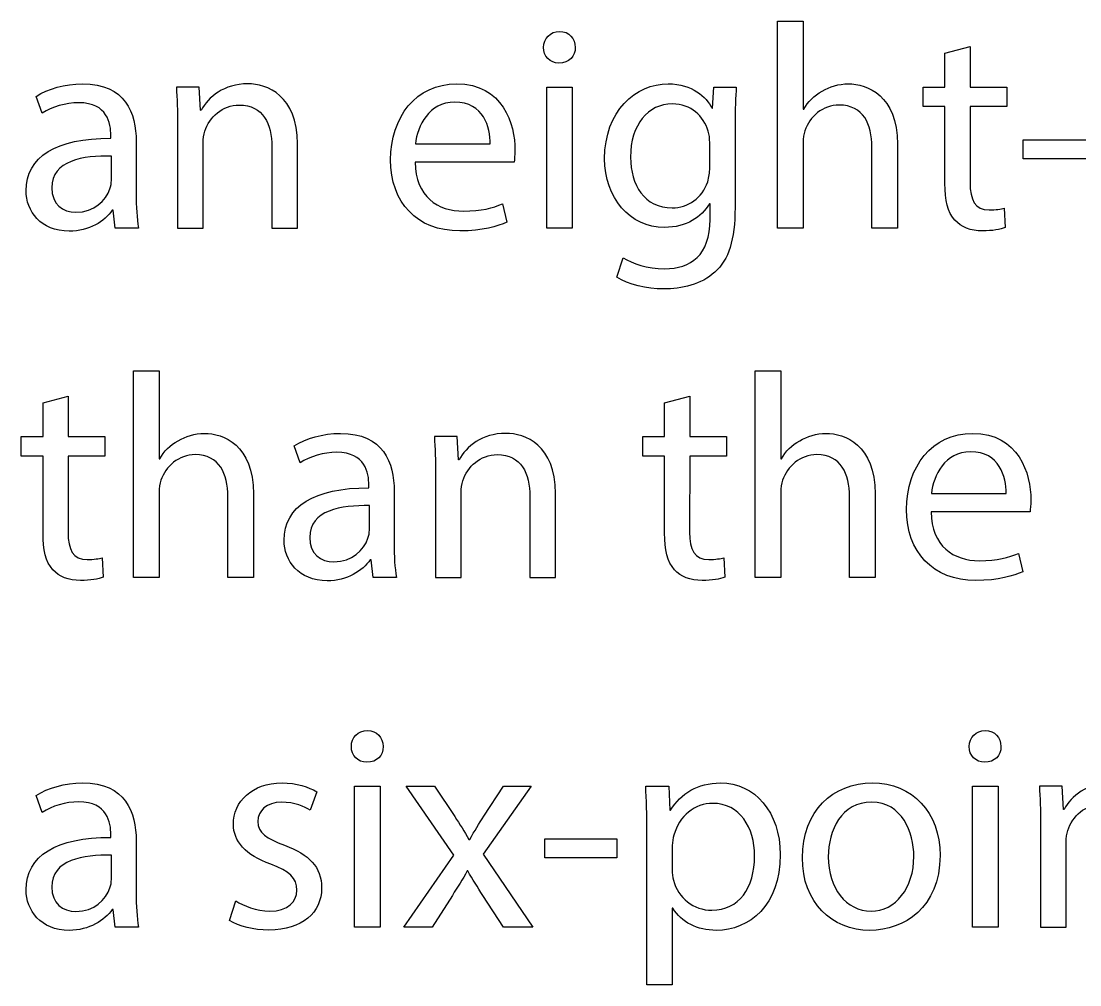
# Model space of a CAD drawing. Header units: millimetres. Extents: x -104 to 108, y -148 to 121.
# Drawn here: x 6.88 to 15.86, y 103.85 to 112.02 of the extents above; entities that cross this region are included whole.
import ezdxf

# ---------------------------------------------------------------- set-up
doc = ezdxf.new("R2010")
doc.units = ezdxf.units.MM
doc.header["$MEASUREMENT"] = 0
doc.layers.add('Capa 1', color=7, linetype='Continuous')

msp = doc.modelspace()

# ---------------------------------------------------------------- linework, layer by layer
at = {"layer": 'Capa 1', "color": 252}
for points, knots in [([(13.2994, 110.2636), (13.2994, 110.2636), (13.5168, 110.2636), (13.5168, 110.2636), (13.5168, 110.2636), (13.5168, 110.2636), (13.5168, 110.9847), (13.5168, 110.9847), (13.5168, 110.9847), (13.5168, 111.0268), (13.5192, 111.0587), (13.5315, 111.0884), (13.5315, 111.0884), (13.571, 111.207), (13.6821, 111.3057), (13.8229, 111.3057), (13.8229, 111.3057), (14.0279, 111.3058), (14.0995, 111.1427), (14.0995, 110.9501), (14.0995, 110.9501), (14.0995, 110.9501), (14.0995, 110.2636), (14.0995, 110.2636), (14.0995, 110.2636), (14.0995, 110.2636), (14.3169, 110.2636), (14.3169, 110.2636), (14.3169, 110.2636), (14.3169, 110.2636), (14.3169, 110.9748), (14.3169, 110.9748), (14.3169, 110.9748), (14.3169, 111.3873), (14.06, 111.486), (13.8994, 111.486), (13.8994, 111.486), (13.818, 111.486), (13.7414, 111.4613), (13.6772, 111.4242), (13.6772, 111.4242), (13.6105, 111.3873), (13.5562, 111.3329), (13.5216, 111.2711), (13.5216, 111.2711), (13.5216, 111.2711), (13.5168, 111.2712), (13.5168, 111.2712), (13.5168, 111.2712), (13.5168, 111.2712), (13.5168, 112.017), (13.5168, 112.017), (13.5168, 112.017), (13.5168, 112.017), (13.2994, 112.017), (13.2994, 112.017), (13.2994, 112.017), (13.2994, 112.017), (13.2994, 110.2636), (13.2994, 110.2636)], [0, 0, 0, 0, 0.0625, 0.0625, 0.0625, 0.0625, 0.125, 0.125, 0.125, 0.125, 0.1875, 0.1875, 0.1875, 0.1875, 0.25, 0.25, 0.25, 0.25, 0.3125, 0.3125, 0.3125, 0.3125, 0.375, 0.375, 0.375, 0.375, 0.4375, 0.4375, 0.4375, 0.4375, 0.5, 0.5, 0.5, 0.5, 0.5625, 0.5625, 0.5625, 0.5625, 0.625, 0.625, 0.625, 0.625, 0.6875, 0.6875, 0.6875, 0.6875, 0.75, 0.75, 0.75, 0.75, 0.8125, 0.8125, 0.8125, 0.8125, 0.875, 0.875, 0.875, 0.875, 1, 1, 1, 1]), ([(11.4497, 111.9305), (11.3708, 111.9305), (11.3139, 111.8712), (11.3139, 111.7946), (11.3139, 111.7946), (11.314, 111.7207), (11.3682, 111.6613), (11.4448, 111.6613), (11.4448, 111.6613), (11.5313, 111.6614), (11.5856, 111.7206), (11.5831, 111.7946), (11.5831, 111.7946), (11.5831, 111.8713), (11.5312, 111.9305), (11.4497, 111.9305)], [0, 0, 0, 0, 0.2, 0.2, 0.2, 0.2, 0.4, 0.4, 0.4, 0.4, 0.6, 0.6, 0.6, 0.6, 1, 1, 1, 1]), ([(14.7193, 111.7453), (14.7193, 111.7453), (14.7193, 111.459), (14.7193, 111.459), (14.7193, 111.459), (14.7193, 111.459), (14.5341, 111.459), (14.5341, 111.459), (14.5341, 111.459), (14.5341, 111.459), (14.5341, 111.2935), (14.5341, 111.2935), (14.5341, 111.2935), (14.5341, 111.2935), (14.7193, 111.2935), (14.7193, 111.2935), (14.7193, 111.2935), (14.7193, 111.2935), (14.7193, 110.6414), (14.7193, 110.6414), (14.7193, 110.6414), (14.7193, 110.5007), (14.7415, 110.3945), (14.8032, 110.3303), (14.8032, 110.3303), (14.8551, 110.2711), (14.9366, 110.2389), (15.0378, 110.2389), (15.0378, 110.2389), (15.1218, 110.239), (15.1885, 110.2512), (15.2304, 110.2685), (15.2304, 110.2685), (15.2304, 110.2685), (15.2207, 110.4317), (15.2207, 110.4317), (15.2207, 110.4317), (15.1935, 110.4241), (15.1514, 110.4167), (15.0946, 110.4167), (15.0946, 110.4167), (14.9737, 110.4168), (14.9316, 110.5006), (14.9316, 110.6488), (14.9316, 110.6488), (14.9316, 110.6488), (14.9317, 111.2935), (14.9317, 111.2935), (14.9317, 111.2935), (14.9317, 111.2935), (15.2429, 111.2935), (15.2429, 111.2935), (15.2429, 111.2935), (15.2429, 111.2935), (15.2429, 111.459), (15.2429, 111.459), (15.2429, 111.459), (15.2429, 111.459), (14.9317, 111.459), (14.9317, 111.459), (14.9317, 111.459), (14.9317, 111.459), (14.9317, 111.8021), (14.9317, 111.8021), (14.9317, 111.8021), (14.9317, 111.8021), (14.7193, 111.7453), (14.7193, 111.7453)], [0, 0, 0, 0, 0.055556, 0.055556, 0.055556, 0.055556, 0.111111, 0.111111, 0.111111, 0.111111, 0.166667, 0.166667, 0.166667, 0.166667, 0.222222, 0.222222, 0.222222, 0.222222, 0.277778, 0.277778, 0.277778, 0.277778, 0.333333, 0.333333, 0.333333, 0.333333, 0.388889, 0.388889, 0.388889, 0.388889, 0.444444, 0.444444, 0.444444, 0.444444, 0.5, 0.5, 0.5, 0.5, 0.555556, 0.555556, 0.555556, 0.555556, 0.611111, 0.611111, 0.611111, 0.611111, 0.666667, 0.666667, 0.666667, 0.666667, 0.722222, 0.722222, 0.722222, 0.722222, 0.777778, 0.777778, 0.777778, 0.777778, 0.833333, 0.833333, 0.833333, 0.833333, 0.888889, 0.888889, 0.888889, 0.888889, 1, 1, 1, 1]), ([(7.8791, 110.2636), (7.8642, 110.3451), (7.8592, 110.4463), (7.8592, 110.55), (7.8592, 110.55), (7.8592, 110.55), (7.8593, 110.997), (7.8593, 110.997), (7.8593, 110.997), (7.8593, 111.2367), (7.7703, 111.486), (7.4048, 111.486), (7.4048, 111.486), (7.2543, 111.486), (7.111, 111.444), (7.0122, 111.3798), (7.0122, 111.3798), (7.0122, 111.3798), (7.0616, 111.2367), (7.0616, 111.2367), (7.0616, 111.2367), (7.1456, 111.2909), (7.2616, 111.3254), (7.3727, 111.3254), (7.3727, 111.3254), (7.6172, 111.3256), (7.6444, 111.1476), (7.6444, 111.0489), (7.6444, 111.0489), (7.6444, 111.0489), (7.6444, 111.0242), (7.6444, 111.0242), (7.6444, 111.0242), (7.1826, 111.0268), (6.9258, 110.8686), (6.9258, 110.5797), (6.9258, 110.5797), (6.9259, 110.4069), (7.0492, 110.2364), (7.2913, 110.2364), (7.2913, 110.2364), (7.4616, 110.2366), (7.5901, 110.3204), (7.6567, 110.4142), (7.6567, 110.4142), (7.6567, 110.4142), (7.6642, 110.4144), (7.6642, 110.4144), (7.6642, 110.4144), (7.6642, 110.4144), (7.6815, 110.2636), (7.6815, 110.2636), (7.6815, 110.2636), (7.6815, 110.2636), (7.8791, 110.2636), (7.8791, 110.2636)], [0, 0, 0, 0, 0.066667, 0.066667, 0.066667, 0.066667, 0.133333, 0.133333, 0.133333, 0.133333, 0.2, 0.2, 0.2, 0.2, 0.266667, 0.266667, 0.266667, 0.266667, 0.333333, 0.333333, 0.333333, 0.333333, 0.4, 0.4, 0.4, 0.4, 0.466667, 0.466667, 0.466667, 0.466667, 0.533333, 0.533333, 0.533333, 0.533333, 0.6, 0.6, 0.6, 0.6, 0.666667, 0.666667, 0.666667, 0.666667, 0.733333, 0.733333, 0.733333, 0.733333, 0.8, 0.8, 0.8, 0.8, 0.866667, 0.866667, 0.866667, 0.866667, 1, 1, 1, 1]), ([(8.21, 110.2636), (8.21, 110.2636), (8.2099, 111.1353), (8.2099, 111.1353), (8.2099, 111.1353), (8.2099, 111.2588), (8.2075, 111.3601), (8.2, 111.459), (8.2, 111.459), (8.2, 111.459), (8.3927, 111.459), (8.3927, 111.459), (8.3927, 111.459), (8.3927, 111.459), (8.405, 111.2613), (8.405, 111.2613), (8.405, 111.2613), (8.405, 111.2613), (8.4099, 111.2612), (8.4099, 111.2612), (8.4099, 111.2612), (8.4692, 111.3748), (8.6075, 111.486), (8.805, 111.486), (8.805, 111.486), (8.9705, 111.486), (9.2273, 111.3873), (9.2273, 110.9774), (9.2273, 110.9774), (9.2273, 110.9774), (9.2273, 110.2636), (9.2273, 110.2636), (9.2273, 110.2636), (9.2273, 110.2636), (9.0101, 110.2636), (9.0101, 110.2636), (9.0101, 110.2636), (9.0101, 110.2636), (9.01, 110.9526), (9.01, 110.9526), (9.01, 110.9526), (9.01, 111.1452), (8.9384, 111.3058), (8.7334, 111.3057), (8.7334, 111.3057), (8.5902, 111.3057), (8.4791, 111.2046), (8.442, 111.0834), (8.442, 111.0834), (8.4321, 111.0563), (8.4272, 111.0192), (8.4272, 110.9823), (8.4272, 110.9823), (8.4272, 110.9823), (8.4272, 110.2636), (8.4272, 110.2636), (8.4272, 110.2636), (8.4272, 110.2636), (8.21, 110.2636), (8.21, 110.2636)], [0, 0, 0, 0, 0.125, 0.125, 0.125, 0.125, 0.1875, 0.1875, 0.1875, 0.1875, 0.25, 0.25, 0.25, 0.25, 0.3125, 0.3125, 0.3125, 0.3125, 0.375, 0.375, 0.375, 0.375, 0.4375, 0.4375, 0.4375, 0.4375, 0.5, 0.5, 0.5, 0.5, 0.5625, 0.5625, 0.5625, 0.5625, 0.625, 0.625, 0.625, 0.625, 0.6875, 0.6875, 0.6875, 0.6875, 0.75, 0.75, 0.75, 0.75, 0.8125, 0.8125, 0.8125, 0.8125, 0.875, 0.875, 0.875, 0.875, 0.9375, 0.9375, 0.9375, 0.9375, 1, 1, 1, 1]), ([(11.0646, 110.8218), (11.0671, 110.844), (11.072, 110.8785), (11.072, 110.9229), (11.072, 110.9229), (11.072, 111.1429), (10.9682, 111.486), (10.5781, 111.486), (10.5781, 111.486), (10.2299, 111.486), (10.0175, 111.202), (10.0175, 110.8414), (10.0175, 110.8414), (10.0175, 110.4811), (10.2373, 110.2389), (10.6052, 110.2389), (10.6052, 110.2389), (10.7954, 110.239), (10.9263, 110.2784), (11.0028, 110.313), (11.0028, 110.313), (11.0028, 110.313), (10.9659, 110.4686), (10.9659, 110.4686), (10.9659, 110.4686), (10.8843, 110.434), (10.7904, 110.4068), (10.6349, 110.4068), (10.6349, 110.4068), (10.4176, 110.4069), (10.2299, 110.5278), (10.2249, 110.8217), (10.2249, 110.8217), (10.2249, 110.8217), (11.0646, 110.8218), (11.0646, 110.8218)], [0, 0, 0, 0, 0.1, 0.1, 0.1, 0.1, 0.2, 0.2, 0.2, 0.2, 0.3, 0.3, 0.3, 0.3, 0.4, 0.4, 0.4, 0.4, 0.5, 0.5, 0.5, 0.5, 0.6, 0.6, 0.6, 0.6, 0.7, 0.7, 0.7, 0.7, 0.8, 0.8, 0.8, 0.8, 1, 1, 1, 1]), ([(11.5585, 110.2636), (11.5585, 110.2636), (11.5585, 111.459), (11.5585, 111.459), (11.5585, 111.459), (11.5585, 111.459), (11.3411, 111.459), (11.3411, 111.459), (11.3411, 111.459), (11.3411, 111.459), (11.3411, 110.2636), (11.3411, 110.2636), (11.3411, 110.2636), (11.3411, 110.2636), (11.5585, 110.2636), (11.5585, 110.2636)], [0, 0, 0, 0, 0.2, 0.2, 0.2, 0.2, 0.4, 0.4, 0.4, 0.4, 0.6, 0.6, 0.6, 0.6, 1, 1, 1, 1]), ([(12.7585, 111.459), (12.7585, 111.459), (12.7486, 111.2786), (12.7486, 111.2786), (12.7486, 111.2786), (12.7486, 111.2786), (12.7437, 111.2786), (12.7437, 111.2786), (12.7437, 111.2786), (12.6919, 111.3774), (12.5782, 111.486), (12.3707, 111.486), (12.3707, 111.486), (12.0967, 111.486), (11.8324, 111.2563), (11.8324, 110.8513), (11.8324, 110.8513), (11.8324, 110.5206), (12.0448, 110.2685), (12.3411, 110.2685), (12.3411, 110.2685), (12.5264, 110.2685), (12.6547, 110.3574), (12.7214, 110.4685), (12.7214, 110.4685), (12.7214, 110.4685), (12.7264, 110.4686), (12.7264, 110.4686), (12.7264, 110.4686), (12.7264, 110.4686), (12.7264, 110.3352), (12.7264, 110.3352), (12.7264, 110.3352), (12.7264, 110.034), (12.5634, 109.9179), (12.3411, 109.9179), (12.3411, 109.9179), (12.193, 109.9179), (12.0695, 109.9623), (11.9904, 110.0117), (11.9904, 110.0117), (11.9904, 110.0117), (11.9362, 109.8463), (11.9362, 109.8463), (11.9362, 109.8463), (12.0325, 109.7822), (12.1905, 109.7475), (12.3337, 109.7475), (12.3337, 109.7475), (12.4844, 109.7476), (12.6523, 109.782), (12.7683, 109.8907), (12.7683, 109.8907), (12.8844, 109.9945), (12.9387, 110.1623), (12.9387, 110.4364), (12.9387, 110.4364), (12.9387, 110.4364), (12.9387, 111.1304), (12.9387, 111.1304), (12.9387, 111.1304), (12.9387, 111.2762), (12.9437, 111.3724), (12.9486, 111.4588), (12.9486, 111.4588), (12.9486, 111.4588), (12.7585, 111.459), (12.7585, 111.459)], [0, 0, 0, 0, 0.055556, 0.055556, 0.055556, 0.055556, 0.111111, 0.111111, 0.111111, 0.111111, 0.166667, 0.166667, 0.166667, 0.166667, 0.222222, 0.222222, 0.222222, 0.222222, 0.277778, 0.277778, 0.277778, 0.277778, 0.333333, 0.333333, 0.333333, 0.333333, 0.388889, 0.388889, 0.388889, 0.388889, 0.444444, 0.444444, 0.444444, 0.444444, 0.5, 0.5, 0.5, 0.5, 0.555556, 0.555556, 0.555556, 0.555556, 0.611111, 0.611111, 0.611111, 0.611111, 0.666667, 0.666667, 0.666667, 0.666667, 0.722222, 0.722222, 0.722222, 0.722222, 0.777778, 0.777778, 0.777778, 0.777778, 0.833333, 0.833333, 0.833333, 0.833333, 0.888889, 0.888889, 0.888889, 0.888889, 1, 1, 1, 1]), ([(10.2275, 110.9774), (10.2447, 111.128), (10.341, 111.3304), (10.5608, 111.3304), (10.5608, 111.3304), (10.8053, 111.3304), (10.8645, 111.1155), (10.862, 110.9773), (10.862, 110.9773), (10.862, 110.9773), (10.2275, 110.9774), (10.2275, 110.9774)], [0, 0, 0, 0, 0.25, 0.25, 0.25, 0.25, 0.5, 0.5, 0.5, 0.5, 1, 1, 1, 1]), ([(12.7239, 110.7724), (12.7239, 110.7353), (12.7189, 110.6933), (12.7066, 110.6562), (12.7066, 110.6562), (12.6597, 110.518), (12.5387, 110.434), (12.4053, 110.434), (12.4053, 110.434), (12.1708, 110.434), (12.0522, 110.6291), (12.0522, 110.8637), (12.0522, 110.8637), (12.0522, 111.1403), (12.2004, 111.3156), (12.4078, 111.3156), (12.4078, 111.3156), (12.5659, 111.3157), (12.672, 111.2118), (12.7115, 111.0859), (12.7115, 111.0859), (12.7214, 111.0563), (12.7239, 111.0242), (12.7239, 110.9871), (12.7239, 110.9871), (12.7239, 110.9871), (12.7239, 110.7724), (12.7239, 110.7724)], [0, 0, 0, 0, 0.125, 0.125, 0.125, 0.125, 0.25, 0.25, 0.25, 0.25, 0.375, 0.375, 0.375, 0.375, 0.5, 0.5, 0.5, 0.5, 0.625, 0.625, 0.625, 0.625, 0.75, 0.75, 0.75, 0.75, 1, 1, 1, 1]), ([(15.3813, 111.0119), (15.3813, 111.0119), (15.3813, 110.8514), (15.3813, 110.8514), (15.3813, 110.8514), (15.3813, 110.8514), (15.9913, 110.8514), (15.9913, 110.8514), (15.9913, 110.8514), (15.9913, 110.8514), (15.9913, 111.0119), (15.9913, 111.0119), (15.9913, 111.0119), (15.9913, 111.0119), (15.3813, 111.0119), (15.3813, 111.0119)], [0, 0, 0, 0, 0.2, 0.2, 0.2, 0.2, 0.4, 0.4, 0.4, 0.4, 0.6, 0.6, 0.6, 0.6, 1, 1, 1, 1]), ([(7.6494, 110.6662), (7.6494, 110.644), (7.6444, 110.6192), (7.637, 110.597), (7.637, 110.597), (7.6024, 110.4958), (7.5036, 110.3969), (7.3481, 110.3969), (7.3481, 110.3969), (7.237, 110.3969), (7.1431, 110.4636), (7.1431, 110.6044), (7.1431, 110.6044), (7.1432, 110.8367), (7.4123, 110.8785), (7.6493, 110.8735), (7.6493, 110.8735), (7.6493, 110.8735), (7.6494, 110.6662), (7.6494, 110.6662)], [0, 0, 0, 0, 0.166667, 0.166667, 0.166667, 0.166667, 0.333333, 0.333333, 0.333333, 0.333333, 0.5, 0.5, 0.5, 0.5, 0.666667, 0.666667, 0.666667, 0.666667, 1, 1, 1, 1]), ([(7.8372, 107.3001), (7.8372, 107.3001), (8.0546, 107.3001), (8.0546, 107.3001), (8.0546, 107.3001), (8.0546, 107.3001), (8.0546, 108.0212), (8.0546, 108.0212), (8.0546, 108.0212), (8.0546, 108.0633), (8.057, 108.0953), (8.0693, 108.1249), (8.0693, 108.1249), (8.1089, 108.2435), (8.2199, 108.3422), (8.3607, 108.3422), (8.3607, 108.3422), (8.5658, 108.3423), (8.6373, 108.1792), (8.6373, 107.9866), (8.6373, 107.9866), (8.6373, 107.9866), (8.6373, 107.3001), (8.6373, 107.3001), (8.6373, 107.3001), (8.6373, 107.3001), (8.8547, 107.3001), (8.8547, 107.3001), (8.8547, 107.3001), (8.8547, 107.3001), (8.8547, 108.0113), (8.8547, 108.0113), (8.8547, 108.0113), (8.8547, 108.4239), (8.5978, 108.5225), (8.4373, 108.5225), (8.4373, 108.5225), (8.3558, 108.5225), (8.2792, 108.4978), (8.215, 108.4608), (8.215, 108.4608), (8.1483, 108.4239), (8.094, 108.3694), (8.0594, 108.3077), (8.0594, 108.3077), (8.0594, 108.3077), (8.0546, 108.3078), (8.0546, 108.3078), (8.0546, 108.3078), (8.0546, 108.3078), (8.0546, 109.0535), (8.0546, 109.0535), (8.0546, 109.0535), (8.0546, 109.0535), (7.8372, 109.0535), (7.8372, 109.0535), (7.8372, 109.0535), (7.8372, 109.0535), (7.8372, 107.3001), (7.8372, 107.3001)], [0, 0, 0, 0, 0.0625, 0.0625, 0.0625, 0.0625, 0.125, 0.125, 0.125, 0.125, 0.1875, 0.1875, 0.1875, 0.1875, 0.25, 0.25, 0.25, 0.25, 0.3125, 0.3125, 0.3125, 0.3125, 0.375, 0.375, 0.375, 0.375, 0.4375, 0.4375, 0.4375, 0.4375, 0.5, 0.5, 0.5, 0.5, 0.5625, 0.5625, 0.5625, 0.5625, 0.625, 0.625, 0.625, 0.625, 0.6875, 0.6875, 0.6875, 0.6875, 0.75, 0.75, 0.75, 0.75, 0.8125, 0.8125, 0.8125, 0.8125, 0.875, 0.875, 0.875, 0.875, 1, 1, 1, 1]), ([(13.1095, 107.3001), (13.1095, 107.3001), (13.3269, 107.3001), (13.3269, 107.3001), (13.3269, 107.3001), (13.3269, 107.3001), (13.3269, 108.0212), (13.3269, 108.0212), (13.3269, 108.0212), (13.3269, 108.0633), (13.3292, 108.0953), (13.3416, 108.1249), (13.3416, 108.1249), (13.3811, 108.2435), (13.4922, 108.3422), (13.633, 108.3422), (13.633, 108.3422), (13.838, 108.3423), (13.9096, 108.1792), (13.9096, 107.9866), (13.9096, 107.9866), (13.9096, 107.9866), (13.9096, 107.3001), (13.9096, 107.3001), (13.9096, 107.3001), (13.9096, 107.3001), (14.127, 107.3001), (14.127, 107.3001), (14.127, 107.3001), (14.127, 107.3001), (14.127, 108.0113), (14.127, 108.0113), (14.127, 108.0113), (14.127, 108.4239), (13.87, 108.5225), (13.7095, 108.5225), (13.7095, 108.5225), (13.6281, 108.5225), (13.5515, 108.4978), (13.4873, 108.4608), (13.4873, 108.4608), (13.4206, 108.4239), (13.3663, 108.3694), (13.3317, 108.3077), (13.3317, 108.3077), (13.3317, 108.3077), (13.3269, 108.3078), (13.3269, 108.3078), (13.3269, 108.3078), (13.3269, 108.3078), (13.3269, 109.0535), (13.3269, 109.0535), (13.3269, 109.0535), (13.3269, 109.0535), (13.1095, 109.0535), (13.1095, 109.0535), (13.1095, 109.0535), (13.1095, 109.0535), (13.1095, 107.3001), (13.1095, 107.3001)], [0, 0, 0, 0, 0.0625, 0.0625, 0.0625, 0.0625, 0.125, 0.125, 0.125, 0.125, 0.1875, 0.1875, 0.1875, 0.1875, 0.25, 0.25, 0.25, 0.25, 0.3125, 0.3125, 0.3125, 0.3125, 0.375, 0.375, 0.375, 0.375, 0.4375, 0.4375, 0.4375, 0.4375, 0.5, 0.5, 0.5, 0.5, 0.5625, 0.5625, 0.5625, 0.5625, 0.625, 0.625, 0.625, 0.625, 0.6875, 0.6875, 0.6875, 0.6875, 0.75, 0.75, 0.75, 0.75, 0.8125, 0.8125, 0.8125, 0.8125, 0.875, 0.875, 0.875, 0.875, 1, 1, 1, 1]), ([(7.069, 108.7819), (7.069, 108.7819), (7.069, 108.4955), (7.069, 108.4955), (7.069, 108.4955), (7.069, 108.4955), (6.8838, 108.4955), (6.8838, 108.4955), (6.8838, 108.4955), (6.8838, 108.4955), (6.8838, 108.33), (6.8838, 108.33), (6.8838, 108.33), (6.8838, 108.33), (7.069, 108.33), (7.069, 108.33), (7.069, 108.33), (7.069, 108.33), (7.069, 107.6779), (7.069, 107.6779), (7.069, 107.6779), (7.069, 107.5373), (7.0912, 107.431), (7.153, 107.3668), (7.153, 107.3668), (7.2049, 107.3077), (7.2863, 107.2754), (7.3876, 107.2754), (7.3876, 107.2754), (7.4716, 107.2755), (7.5382, 107.2878), (7.5802, 107.3051), (7.5802, 107.3051), (7.5802, 107.3051), (7.5704, 107.4682), (7.5704, 107.4682), (7.5704, 107.4682), (7.5432, 107.4607), (7.5012, 107.4532), (7.4444, 107.4532), (7.4444, 107.4532), (7.3234, 107.4533), (7.2814, 107.5372), (7.2814, 107.6854), (7.2814, 107.6854), (7.2814, 107.6854), (7.2815, 108.33), (7.2815, 108.33), (7.2815, 108.33), (7.2815, 108.33), (7.5926, 108.33), (7.5926, 108.33), (7.5926, 108.33), (7.5926, 108.33), (7.5926, 108.4955), (7.5926, 108.4955), (7.5926, 108.4955), (7.5926, 108.4955), (7.2815, 108.4955), (7.2815, 108.4955), (7.2815, 108.4955), (7.2815, 108.4955), (7.2815, 108.8386), (7.2815, 108.8386), (7.2815, 108.8386), (7.2815, 108.8386), (7.069, 108.7819), (7.069, 108.7819)], [0, 0, 0, 0, 0.055556, 0.055556, 0.055556, 0.055556, 0.111111, 0.111111, 0.111111, 0.111111, 0.166667, 0.166667, 0.166667, 0.166667, 0.222222, 0.222222, 0.222222, 0.222222, 0.277778, 0.277778, 0.277778, 0.277778, 0.333333, 0.333333, 0.333333, 0.333333, 0.388889, 0.388889, 0.388889, 0.388889, 0.444444, 0.444444, 0.444444, 0.444444, 0.5, 0.5, 0.5, 0.5, 0.555556, 0.555556, 0.555556, 0.555556, 0.611111, 0.611111, 0.611111, 0.611111, 0.666667, 0.666667, 0.666667, 0.666667, 0.722222, 0.722222, 0.722222, 0.722222, 0.777778, 0.777778, 0.777778, 0.777778, 0.833333, 0.833333, 0.833333, 0.833333, 0.888889, 0.888889, 0.888889, 0.888889, 1, 1, 1, 1]), ([(12.3413, 108.7819), (12.3413, 108.7819), (12.3413, 108.4955), (12.3413, 108.4955), (12.3413, 108.4955), (12.3413, 108.4955), (12.1561, 108.4955), (12.1561, 108.4955), (12.1561, 108.4955), (12.1561, 108.4955), (12.1561, 108.33), (12.1561, 108.33), (12.1561, 108.33), (12.1561, 108.33), (12.3413, 108.33), (12.3413, 108.33), (12.3413, 108.33), (12.3413, 108.33), (12.3413, 107.6779), (12.3413, 107.6779), (12.3413, 107.6779), (12.3413, 107.5373), (12.3635, 107.431), (12.4253, 107.3668), (12.4253, 107.3668), (12.4772, 107.3077), (12.5586, 107.2754), (12.6599, 107.2754), (12.6599, 107.2754), (12.7439, 107.2755), (12.8105, 107.2878), (12.8525, 107.3051), (12.8525, 107.3051), (12.8525, 107.3051), (12.8427, 107.4682), (12.8427, 107.4682), (12.8427, 107.4682), (12.8155, 107.4607), (12.7734, 107.4532), (12.7166, 107.4532), (12.7166, 107.4532), (12.5957, 107.4533), (12.5537, 107.5372), (12.5537, 107.6854), (12.5537, 107.6854), (12.5537, 107.6854), (12.5538, 108.33), (12.5538, 108.33), (12.5538, 108.33), (12.5538, 108.33), (12.8649, 108.33), (12.8649, 108.33), (12.8649, 108.33), (12.8649, 108.33), (12.8649, 108.4955), (12.8649, 108.4955), (12.8649, 108.4955), (12.8649, 108.4955), (12.5538, 108.4955), (12.5538, 108.4955), (12.5538, 108.4955), (12.5538, 108.4955), (12.5538, 108.8386), (12.5538, 108.8386), (12.5538, 108.8386), (12.5538, 108.8386), (12.3413, 108.7819), (12.3413, 108.7819)], [0, 0, 0, 0, 0.055556, 0.055556, 0.055556, 0.055556, 0.111111, 0.111111, 0.111111, 0.111111, 0.166667, 0.166667, 0.166667, 0.166667, 0.222222, 0.222222, 0.222222, 0.222222, 0.277778, 0.277778, 0.277778, 0.277778, 0.333333, 0.333333, 0.333333, 0.333333, 0.388889, 0.388889, 0.388889, 0.388889, 0.444444, 0.444444, 0.444444, 0.444444, 0.5, 0.5, 0.5, 0.5, 0.555556, 0.555556, 0.555556, 0.555556, 0.611111, 0.611111, 0.611111, 0.611111, 0.666667, 0.666667, 0.666667, 0.666667, 0.722222, 0.722222, 0.722222, 0.722222, 0.777778, 0.777778, 0.777778, 0.777778, 0.833333, 0.833333, 0.833333, 0.833333, 0.888889, 0.888889, 0.888889, 0.888889, 1, 1, 1, 1]), ([(10.0671, 107.3001), (10.0522, 107.3817), (10.0473, 107.4829), (10.0473, 107.5866), (10.0473, 107.5866), (10.0473, 107.5866), (10.0474, 108.0335), (10.0474, 108.0335), (10.0474, 108.0335), (10.0474, 108.2733), (9.9584, 108.5225), (9.5929, 108.5225), (9.5929, 108.5225), (9.4424, 108.5225), (9.2991, 108.4805), (9.2003, 108.4163), (9.2003, 108.4163), (9.2003, 108.4163), (9.2497, 108.2733), (9.2497, 108.2733), (9.2497, 108.2733), (9.3337, 108.3274), (9.4497, 108.362), (9.5608, 108.362), (9.5608, 108.362), (9.8053, 108.3622), (9.8325, 108.1842), (9.8325, 108.0854), (9.8325, 108.0854), (9.8325, 108.0854), (9.8325, 108.0607), (9.8325, 108.0607), (9.8325, 108.0607), (9.3707, 108.0633), (9.1138, 107.9051), (9.1138, 107.6162), (9.1138, 107.6162), (9.1139, 107.4434), (9.2373, 107.273), (9.4793, 107.273), (9.4793, 107.273), (9.6497, 107.2731), (9.7781, 107.3569), (9.8448, 107.4508), (9.8448, 107.4508), (9.8448, 107.4508), (9.8522, 107.4509), (9.8522, 107.4509), (9.8522, 107.4509), (9.8522, 107.4509), (9.8696, 107.3001), (9.8696, 107.3001), (9.8696, 107.3001), (9.8696, 107.3001), (10.0671, 107.3001), (10.0671, 107.3001)], [0, 0, 0, 0, 0.066667, 0.066667, 0.066667, 0.066667, 0.133333, 0.133333, 0.133333, 0.133333, 0.2, 0.2, 0.2, 0.2, 0.266667, 0.266667, 0.266667, 0.266667, 0.333333, 0.333333, 0.333333, 0.333333, 0.4, 0.4, 0.4, 0.4, 0.466667, 0.466667, 0.466667, 0.466667, 0.533333, 0.533333, 0.533333, 0.533333, 0.6, 0.6, 0.6, 0.6, 0.666667, 0.666667, 0.666667, 0.666667, 0.733333, 0.733333, 0.733333, 0.733333, 0.8, 0.8, 0.8, 0.8, 0.866667, 0.866667, 0.866667, 0.866667, 1, 1, 1, 1]), ([(10.398, 107.3001), (10.398, 107.3001), (10.398, 108.1718), (10.398, 108.1718), (10.398, 108.1718), (10.398, 108.2953), (10.3955, 108.3967), (10.3882, 108.4955), (10.3882, 108.4955), (10.3882, 108.4955), (10.5808, 108.4955), (10.5808, 108.4955), (10.5808, 108.4955), (10.5808, 108.4955), (10.5932, 108.2979), (10.5932, 108.2979), (10.5932, 108.2979), (10.5932, 108.2979), (10.598, 108.2978), (10.598, 108.2978), (10.598, 108.2978), (10.6573, 108.4114), (10.7956, 108.5225), (10.9932, 108.5225), (10.9932, 108.5225), (11.1586, 108.5225), (11.4155, 108.4239), (11.4155, 108.0139), (11.4155, 108.0139), (11.4155, 108.0139), (11.4155, 107.3001), (11.4155, 107.3001), (11.4155, 107.3001), (11.4155, 107.3001), (11.1981, 107.3001), (11.1981, 107.3001), (11.1981, 107.3001), (11.1981, 107.3001), (11.1981, 107.9891), (11.1981, 107.9891), (11.1981, 107.9891), (11.1981, 108.1817), (11.1266, 108.3423), (10.9215, 108.3422), (10.9215, 108.3422), (10.7783, 108.3422), (10.6672, 108.2411), (10.6301, 108.12), (10.6301, 108.12), (10.6203, 108.0928), (10.6154, 108.0558), (10.6154, 108.0189), (10.6154, 108.0189), (10.6154, 108.0189), (10.6154, 107.3001), (10.6154, 107.3001), (10.6154, 107.3001), (10.6154, 107.3001), (10.398, 107.3001), (10.398, 107.3001)], [0, 0, 0, 0, 0.125, 0.125, 0.125, 0.125, 0.1875, 0.1875, 0.1875, 0.1875, 0.25, 0.25, 0.25, 0.25, 0.3125, 0.3125, 0.3125, 0.3125, 0.375, 0.375, 0.375, 0.375, 0.4375, 0.4375, 0.4375, 0.4375, 0.5, 0.5, 0.5, 0.5, 0.5625, 0.5625, 0.5625, 0.5625, 0.625, 0.625, 0.625, 0.625, 0.6875, 0.6875, 0.6875, 0.6875, 0.75, 0.75, 0.75, 0.75, 0.8125, 0.8125, 0.8125, 0.8125, 0.875, 0.875, 0.875, 0.875, 0.9375, 0.9375, 0.9375, 0.9375, 1, 1, 1, 1]), ([(15.4406, 107.8583), (15.4431, 107.8805), (15.448, 107.915), (15.448, 107.9595), (15.448, 107.9595), (15.4481, 108.1794), (15.3443, 108.5225), (14.9541, 108.5225), (14.9541, 108.5225), (14.606, 108.5225), (14.3935, 108.2385), (14.3935, 107.878), (14.3935, 107.878), (14.3936, 107.5176), (14.6133, 107.2754), (14.9813, 107.2754), (14.9813, 107.2754), (15.1714, 107.2755), (15.3023, 107.3149), (15.3789, 107.3495), (15.3789, 107.3495), (15.3789, 107.3495), (15.3419, 107.5051), (15.3419, 107.5051), (15.3419, 107.5051), (15.2603, 107.4706), (15.1665, 107.4433), (15.0109, 107.4433), (15.0109, 107.4433), (14.7936, 107.4434), (14.6059, 107.5643), (14.601, 107.8582), (14.601, 107.8582), (14.601, 107.8582), (15.4406, 107.8583), (15.4406, 107.8583)], [0, 0, 0, 0, 0.1, 0.1, 0.1, 0.1, 0.2, 0.2, 0.2, 0.2, 0.3, 0.3, 0.3, 0.3, 0.4, 0.4, 0.4, 0.4, 0.5, 0.5, 0.5, 0.5, 0.6, 0.6, 0.6, 0.6, 0.7, 0.7, 0.7, 0.7, 0.8, 0.8, 0.8, 0.8, 1, 1, 1, 1]), ([(14.6035, 108.0139), (14.6208, 108.1645), (14.717, 108.3669), (14.9368, 108.3669), (14.9368, 108.3669), (15.1814, 108.3669), (15.2406, 108.1521), (15.2381, 108.0138), (15.2381, 108.0138), (15.2381, 108.0138), (14.6035, 108.0139), (14.6035, 108.0139)], [0, 0, 0, 0, 0.25, 0.25, 0.25, 0.25, 0.5, 0.5, 0.5, 0.5, 1, 1, 1, 1]), ([(9.8374, 107.7027), (9.8374, 107.6805), (9.8325, 107.6557), (9.825, 107.6335), (9.825, 107.6335), (9.7905, 107.5323), (9.6917, 107.4335), (9.5361, 107.4335), (9.5361, 107.4335), (9.4251, 107.4335), (9.3312, 107.5001), (9.3312, 107.6409), (9.3312, 107.6409), (9.3312, 107.8732), (9.6003, 107.915), (9.8374, 107.9101), (9.8374, 107.9101), (9.8374, 107.9101), (9.8374, 107.7027), (9.8374, 107.7027)], [0, 0, 0, 0, 0.166667, 0.166667, 0.166667, 0.166667, 0.333333, 0.333333, 0.333333, 0.333333, 0.5, 0.5, 0.5, 0.5, 0.666667, 0.666667, 0.666667, 0.666667, 1, 1, 1, 1]), ([(9.8201, 106.0037), (9.7411, 106.0037), (9.6843, 105.9445), (9.6843, 105.8679), (9.6843, 105.8679), (9.6843, 105.794), (9.7386, 105.7345), (9.8151, 105.7345), (9.8151, 105.7345), (9.9016, 105.7346), (9.9559, 105.7938), (9.9534, 105.8679), (9.9534, 105.8679), (9.9534, 105.9446), (9.9016, 106.0037), (9.8201, 106.0037)], [0, 0, 0, 0, 0.2, 0.2, 0.2, 0.2, 0.4, 0.4, 0.4, 0.4, 0.6, 0.6, 0.6, 0.6, 1, 1, 1, 1]), ([(15.0603, 106.0037), (14.9813, 106.0037), (14.9245, 105.9445), (14.9245, 105.8679), (14.9245, 105.8679), (14.9246, 105.794), (14.9788, 105.7345), (15.0554, 105.7345), (15.0554, 105.7345), (15.1419, 105.7346), (15.1961, 105.7938), (15.1937, 105.8679), (15.1937, 105.8679), (15.1937, 105.9446), (15.1418, 106.0037), (15.0603, 106.0037)], [0, 0, 0, 0, 0.2, 0.2, 0.2, 0.2, 0.4, 0.4, 0.4, 0.4, 0.6, 0.6, 0.6, 0.6, 1, 1, 1, 1]), ([(7.8791, 104.3369), (7.8642, 104.4184), (7.8592, 104.5196), (7.8592, 104.6233), (7.8592, 104.6233), (7.8592, 104.6233), (7.8593, 105.0703), (7.8593, 105.0703), (7.8593, 105.0703), (7.8593, 105.31), (7.7703, 105.5592), (7.4048, 105.5592), (7.4048, 105.5592), (7.2543, 105.5592), (7.111, 105.5173), (7.0122, 105.453), (7.0122, 105.453), (7.0122, 105.453), (7.0616, 105.31), (7.0616, 105.31), (7.0616, 105.31), (7.1456, 105.3642), (7.2616, 105.3987), (7.3727, 105.3987), (7.3727, 105.3987), (7.6172, 105.3989), (7.6444, 105.2209), (7.6444, 105.1221), (7.6444, 105.1221), (7.6444, 105.1221), (7.6444, 105.0975), (7.6444, 105.0975), (7.6444, 105.0975), (7.1826, 105.1), (6.9258, 104.9419), (6.9258, 104.6529), (6.9258, 104.6529), (6.9259, 104.4801), (7.0492, 104.3097), (7.2913, 104.3097), (7.2913, 104.3097), (7.4616, 104.3099), (7.5901, 104.3937), (7.6567, 104.4875), (7.6567, 104.4875), (7.6567, 104.4875), (7.6642, 104.4877), (7.6642, 104.4877), (7.6642, 104.4877), (7.6642, 104.4877), (7.6815, 104.3369), (7.6815, 104.3369), (7.6815, 104.3369), (7.6815, 104.3369), (7.8791, 104.3369), (7.8791, 104.3369)], [0, 0, 0, 0, 0.066667, 0.066667, 0.066667, 0.066667, 0.133333, 0.133333, 0.133333, 0.133333, 0.2, 0.2, 0.2, 0.2, 0.266667, 0.266667, 0.266667, 0.266667, 0.333333, 0.333333, 0.333333, 0.333333, 0.4, 0.4, 0.4, 0.4, 0.466667, 0.466667, 0.466667, 0.466667, 0.533333, 0.533333, 0.533333, 0.533333, 0.6, 0.6, 0.6, 0.6, 0.666667, 0.666667, 0.666667, 0.666667, 0.733333, 0.733333, 0.733333, 0.733333, 0.8, 0.8, 0.8, 0.8, 0.866667, 0.866667, 0.866667, 0.866667, 1, 1, 1, 1]), ([(8.6494, 104.3938), (8.7333, 104.3444), (8.8543, 104.3121), (8.9852, 104.3121), (8.9852, 104.3121), (9.2692, 104.3122), (9.4322, 104.4603), (9.4322, 104.6702), (9.4322, 104.6702), (9.4322, 104.848), (9.326, 104.9517), (9.1186, 105.0308), (9.1186, 105.0308), (8.963, 105.0901), (8.8914, 105.1345), (8.8914, 105.2333), (8.8914, 105.2333), (8.8914, 105.3223), (8.963, 105.3962), (9.0914, 105.3962), (9.0914, 105.3962), (9.2025, 105.3963), (9.2889, 105.3567), (9.3359, 105.3271), (9.3359, 105.3271), (9.3359, 105.3271), (9.3903, 105.4852), (9.3903, 105.4852), (9.3903, 105.4852), (9.3236, 105.5247), (9.2173, 105.5592), (9.0963, 105.5592), (9.0963, 105.5592), (8.8396, 105.5592), (8.6839, 105.4012), (8.6839, 105.2086), (8.6839, 105.2086), (8.684, 105.0655), (8.7852, 104.9468), (9, 104.8703), (9, 104.8703), (9.1606, 104.8111), (9.2223, 104.7542), (9.2223, 104.6505), (9.2223, 104.6505), (9.2223, 104.5518), (9.1482, 104.4727), (8.9901, 104.4727), (8.9901, 104.4727), (8.8816, 104.4728), (8.7679, 104.5171), (8.7037, 104.5591), (8.7037, 104.5591), (8.7037, 104.5591), (8.6494, 104.3938), (8.6494, 104.3938)], [0, 0, 0, 0, 0.066667, 0.066667, 0.066667, 0.066667, 0.133333, 0.133333, 0.133333, 0.133333, 0.2, 0.2, 0.2, 0.2, 0.266667, 0.266667, 0.266667, 0.266667, 0.333333, 0.333333, 0.333333, 0.333333, 0.4, 0.4, 0.4, 0.4, 0.466667, 0.466667, 0.466667, 0.466667, 0.533333, 0.533333, 0.533333, 0.533333, 0.6, 0.6, 0.6, 0.6, 0.666667, 0.666667, 0.666667, 0.666667, 0.733333, 0.733333, 0.733333, 0.733333, 0.8, 0.8, 0.8, 0.8, 0.866667, 0.866667, 0.866667, 0.866667, 1, 1, 1, 1]), ([(9.9288, 104.3369), (9.9288, 104.3369), (9.9288, 105.5322), (9.9288, 105.5322), (9.9288, 105.5322), (9.9288, 105.5322), (9.7114, 105.5322), (9.7114, 105.5322), (9.7114, 105.5322), (9.7114, 105.5322), (9.7114, 104.3369), (9.7114, 104.3369), (9.7114, 104.3369), (9.7114, 104.3369), (9.9288, 104.3369), (9.9288, 104.3369)], [0, 0, 0, 0, 0.2, 0.2, 0.2, 0.2, 0.4, 0.4, 0.4, 0.4, 0.6, 0.6, 0.6, 0.6, 1, 1, 1, 1]), ([(10.1485, 105.5322), (10.1485, 105.5322), (10.5534, 104.9468), (10.5534, 104.9468), (10.5534, 104.9468), (10.5534, 104.9468), (10.1287, 104.3369), (10.1287, 104.3369), (10.1287, 104.3369), (10.1287, 104.3369), (10.3683, 104.3369), (10.3683, 104.3369), (10.3683, 104.3369), (10.3683, 104.3369), (10.5411, 104.6061), (10.5411, 104.6061), (10.5411, 104.6061), (10.5855, 104.6778), (10.6275, 104.7418), (10.667, 104.8134), (10.667, 104.8134), (10.667, 104.8134), (10.672, 104.8135), (10.672, 104.8135), (10.672, 104.8135), (10.7139, 104.7419), (10.7534, 104.6752), (10.8003, 104.606), (10.8003, 104.606), (10.8003, 104.606), (10.9757, 104.3369), (10.9757, 104.3369), (10.9757, 104.3369), (10.9757, 104.3369), (11.2226, 104.3369), (11.2226, 104.3369), (11.2226, 104.3369), (11.2226, 104.3369), (10.8028, 104.9544), (10.8028, 104.9544), (10.8028, 104.9544), (10.8028, 104.9544), (11.2103, 105.5322), (11.2103, 105.5322), (11.2103, 105.5322), (11.2103, 105.5322), (10.9757, 105.5322), (10.9757, 105.5322), (10.9757, 105.5322), (10.9757, 105.5322), (10.8078, 105.2778), (10.8078, 105.2778), (10.8078, 105.2778), (10.7683, 105.2135), (10.7287, 105.1518), (10.6892, 105.0801), (10.6892, 105.0801), (10.6892, 105.0801), (10.6819, 105.0802), (10.6819, 105.0802), (10.6819, 105.0802), (10.6423, 105.1469), (10.6053, 105.2086), (10.5608, 105.2752), (10.5608, 105.2752), (10.5608, 105.2752), (10.3905, 105.5322), (10.3905, 105.5322), (10.3905, 105.5322), (10.3905, 105.5322), (10.1485, 105.5322), (10.1485, 105.5322)], [0, 0, 0, 0, 0.052632, 0.052632, 0.052632, 0.052632, 0.105263, 0.105263, 0.105263, 0.105263, 0.157895, 0.157895, 0.157895, 0.157895, 0.210526, 0.210526, 0.210526, 0.210526, 0.263158, 0.263158, 0.263158, 0.263158, 0.315789, 0.315789, 0.315789, 0.315789, 0.368421, 0.368421, 0.368421, 0.368421, 0.421053, 0.421053, 0.421053, 0.421053, 0.473684, 0.473684, 0.473684, 0.473684, 0.526316, 0.526316, 0.526316, 0.526316, 0.578947, 0.578947, 0.578947, 0.578947, 0.631579, 0.631579, 0.631579, 0.631579, 0.684211, 0.684211, 0.684211, 0.684211, 0.736842, 0.736842, 0.736842, 0.736842, 0.789474, 0.789474, 0.789474, 0.789474, 0.842105, 0.842105, 0.842105, 0.842105, 0.894737, 0.894737, 0.894737, 0.894737, 1, 1, 1, 1]), ([(12.191, 103.8479), (12.191, 103.8479), (12.4059, 103.8479), (12.4059, 103.8479), (12.4059, 103.8479), (12.4059, 103.8479), (12.4059, 104.4974), (12.4059, 104.4974), (12.4059, 104.4974), (12.4059, 104.4974), (12.4108, 104.4974), (12.4108, 104.4974), (12.4108, 104.4974), (12.4824, 104.3789), (12.6207, 104.3097), (12.7787, 104.3097), (12.7787, 104.3097), (13.0603, 104.3099), (13.322, 104.5221), (13.322, 104.9517), (13.322, 104.9517), (13.322, 105.3148), (13.1047, 105.5592), (12.8158, 105.5592), (12.8158, 105.5592), (12.6207, 105.5592), (12.4799, 105.4728), (12.391, 105.3271), (12.391, 105.3271), (12.391, 105.3271), (12.3862, 105.3273), (12.3862, 105.3273), (12.3862, 105.3273), (12.3862, 105.3273), (12.3762, 105.5322), (12.3762, 105.5322), (12.3762, 105.5322), (12.3762, 105.5322), (12.1812, 105.5322), (12.1812, 105.5322), (12.1812, 105.5322), (12.1861, 105.4185), (12.191, 105.295), (12.191, 105.1419), (12.191, 105.1419), (12.191, 105.1419), (12.191, 103.8479), (12.191, 103.8479)], [0, 0, 0, 0, 0.076923, 0.076923, 0.076923, 0.076923, 0.153846, 0.153846, 0.153846, 0.153846, 0.230769, 0.230769, 0.230769, 0.230769, 0.307692, 0.307692, 0.307692, 0.307692, 0.384615, 0.384615, 0.384615, 0.384615, 0.461538, 0.461538, 0.461538, 0.461538, 0.538462, 0.538462, 0.538462, 0.538462, 0.615385, 0.615385, 0.615385, 0.615385, 0.692308, 0.692308, 0.692308, 0.692308, 0.769231, 0.769231, 0.769231, 0.769231, 0.846154, 0.846154, 0.846154, 0.846154, 1, 1, 1, 1]), ([(14.1023, 105.5592), (13.7713, 105.5592), (13.5095, 105.3246), (13.5095, 104.9246), (13.5095, 104.9246), (13.5095, 104.5468), (13.7589, 104.3097), (14.0824, 104.3097), (14.0824, 104.3097), (14.3713, 104.3099), (14.6776, 104.5023), (14.6776, 104.9443), (14.6776, 104.9443), (14.6776, 105.31), (14.4454, 105.5592), (14.1022, 105.5592), (14.1022, 105.5592), (14.1022, 105.5592), (14.1023, 105.5592), (14.1023, 105.5592)], [0, 0, 0, 0, 0.166667, 0.166667, 0.166667, 0.166667, 0.333333, 0.333333, 0.333333, 0.333333, 0.5, 0.5, 0.5, 0.5, 0.666667, 0.666667, 0.666667, 0.666667, 1, 1, 1, 1]), ([(15.1691, 104.3369), (15.1691, 104.3369), (15.1691, 105.5322), (15.1691, 105.5322), (15.1691, 105.5322), (15.1691, 105.5322), (14.9517, 105.5322), (14.9517, 105.5322), (14.9517, 105.5322), (14.9517, 105.5322), (14.9517, 104.3369), (14.9517, 104.3369), (14.9517, 104.3369), (14.9517, 104.3369), (15.1691, 104.3369), (15.1691, 104.3369)], [0, 0, 0, 0, 0.2, 0.2, 0.2, 0.2, 0.4, 0.4, 0.4, 0.4, 0.6, 0.6, 0.6, 0.6, 1, 1, 1, 1]), ([(15.5294, 104.3369), (15.5294, 104.3369), (15.5294, 105.2086), (15.5294, 105.2086), (15.5294, 105.2086), (15.5294, 105.332), (15.5269, 105.4334), (15.5196, 105.5322), (15.5196, 105.5322), (15.5196, 105.5322), (15.7122, 105.5322), (15.7122, 105.5322), (15.7122, 105.5322), (15.7122, 105.5322), (15.7246, 105.3346), (15.7246, 105.3346), (15.7246, 105.3346), (15.7246, 105.3346), (15.7294, 105.3345), (15.7294, 105.3345), (15.7294, 105.3345), (15.7887, 105.4481), (15.927, 105.5592), (16.1245, 105.5592), (16.1245, 105.5592), (16.29, 105.5592), (16.5469, 105.4606), (16.5469, 105.0506), (16.5469, 105.0506), (16.5469, 105.0506), (16.5469, 104.3369), (16.5469, 104.3369), (16.5469, 104.3369), (16.5469, 104.3369), (16.3295, 104.3369), (16.3295, 104.3369), (16.3295, 104.3369), (16.3295, 104.3369), (16.3295, 105.0258), (16.3295, 105.0258), (16.3295, 105.0258), (16.3295, 105.2184), (16.258, 105.379), (16.0529, 105.3789), (16.0529, 105.3789), (15.9097, 105.3789), (15.7986, 105.2778), (15.7615, 105.1567), (15.7615, 105.1567), (15.7517, 105.1295), (15.7468, 105.0925), (15.7468, 105.0556), (15.7468, 105.0556), (15.7468, 105.0556), (15.7468, 104.3369), (15.7468, 104.3369), (15.7468, 104.3369), (15.7468, 104.3369), (15.5294, 104.3369), (15.5294, 104.3369)], [0, 0, 0, 0, 0.125, 0.125, 0.125, 0.125, 0.1875, 0.1875, 0.1875, 0.1875, 0.25, 0.25, 0.25, 0.25, 0.3125, 0.3125, 0.3125, 0.3125, 0.375, 0.375, 0.375, 0.375, 0.4375, 0.4375, 0.4375, 0.4375, 0.5, 0.5, 0.5, 0.5, 0.5625, 0.5625, 0.5625, 0.5625, 0.625, 0.625, 0.625, 0.625, 0.6875, 0.6875, 0.6875, 0.6875, 0.75, 0.75, 0.75, 0.75, 0.8125, 0.8125, 0.8125, 0.8125, 0.875, 0.875, 0.875, 0.875, 0.9375, 0.9375, 0.9375, 0.9375, 1, 1, 1, 1]), ([(12.4059, 105.0284), (12.4059, 105.058), (12.4132, 105.09), (12.4206, 105.1172), (12.4206, 105.1172), (12.4627, 105.2802), (12.6009, 105.3864), (12.7491, 105.3864), (12.7491, 105.3864), (12.9788, 105.3864), (13.1047, 105.1814), (13.1047, 104.9419), (13.1047, 104.9419), (13.1047, 104.6678), (12.9713, 104.4801), (12.7417, 104.4801), (12.7417, 104.4801), (12.5862, 104.4801), (12.4552, 104.5838), (12.4157, 104.7344), (12.4157, 104.7344), (12.4108, 104.7617), (12.4058, 104.7912), (12.4058, 104.8233), (12.4058, 104.8233), (12.4058, 104.8233), (12.4059, 105.0284), (12.4059, 105.0284)], [0, 0, 0, 0, 0.125, 0.125, 0.125, 0.125, 0.25, 0.25, 0.25, 0.25, 0.375, 0.375, 0.375, 0.375, 0.5, 0.5, 0.5, 0.5, 0.625, 0.625, 0.625, 0.625, 0.75, 0.75, 0.75, 0.75, 1, 1, 1, 1]), ([(14.0973, 105.3963), (14.3541, 105.3963), (14.4553, 105.1394), (14.4553, 104.9369), (14.4553, 104.9369), (14.4554, 104.6678), (14.2997, 104.4727), (14.0923, 104.4727), (14.0923, 104.4727), (13.88, 104.4728), (13.7293, 104.6702), (13.7293, 104.932), (13.7293, 104.932), (13.7293, 105.1592), (13.8404, 105.3962), (14.0972, 105.3962), (14.0972, 105.3962), (14.0972, 105.3962), (14.0973, 105.3963), (14.0973, 105.3963)], [0, 0, 0, 0, 0.166667, 0.166667, 0.166667, 0.166667, 0.333333, 0.333333, 0.333333, 0.333333, 0.5, 0.5, 0.5, 0.5, 0.666667, 0.666667, 0.666667, 0.666667, 1, 1, 1, 1]), ([(11.3265, 105.0852), (11.3265, 105.0852), (11.3265, 104.9246), (11.3265, 104.9246), (11.3265, 104.9246), (11.3265, 104.9246), (11.9365, 104.9246), (11.9365, 104.9246), (11.9365, 104.9246), (11.9365, 104.9246), (11.9365, 105.0852), (11.9365, 105.0852), (11.9365, 105.0852), (11.9365, 105.0852), (11.3265, 105.0852), (11.3265, 105.0852)], [0, 0, 0, 0, 0.2, 0.2, 0.2, 0.2, 0.4, 0.4, 0.4, 0.4, 0.6, 0.6, 0.6, 0.6, 1, 1, 1, 1]), ([(7.6494, 104.7395), (7.6494, 104.7173), (7.6444, 104.6925), (7.637, 104.6702), (7.637, 104.6702), (7.6024, 104.569), (7.5036, 104.4702), (7.3481, 104.4702), (7.3481, 104.4702), (7.237, 104.4702), (7.1431, 104.5369), (7.1431, 104.6776), (7.1431, 104.6776), (7.1432, 104.9099), (7.4123, 104.9517), (7.6493, 104.9468), (7.6493, 104.9468), (7.6493, 104.9468), (7.6494, 104.7395), (7.6494, 104.7395)], [0, 0, 0, 0, 0.166667, 0.166667, 0.166667, 0.166667, 0.333333, 0.333333, 0.333333, 0.333333, 0.5, 0.5, 0.5, 0.5, 0.666667, 0.666667, 0.666667, 0.666667, 1, 1, 1, 1])]:
    msp.add_open_spline(points, degree=3, knots=knots, dxfattribs=at)

doc.saveas('drawing.dxf')
